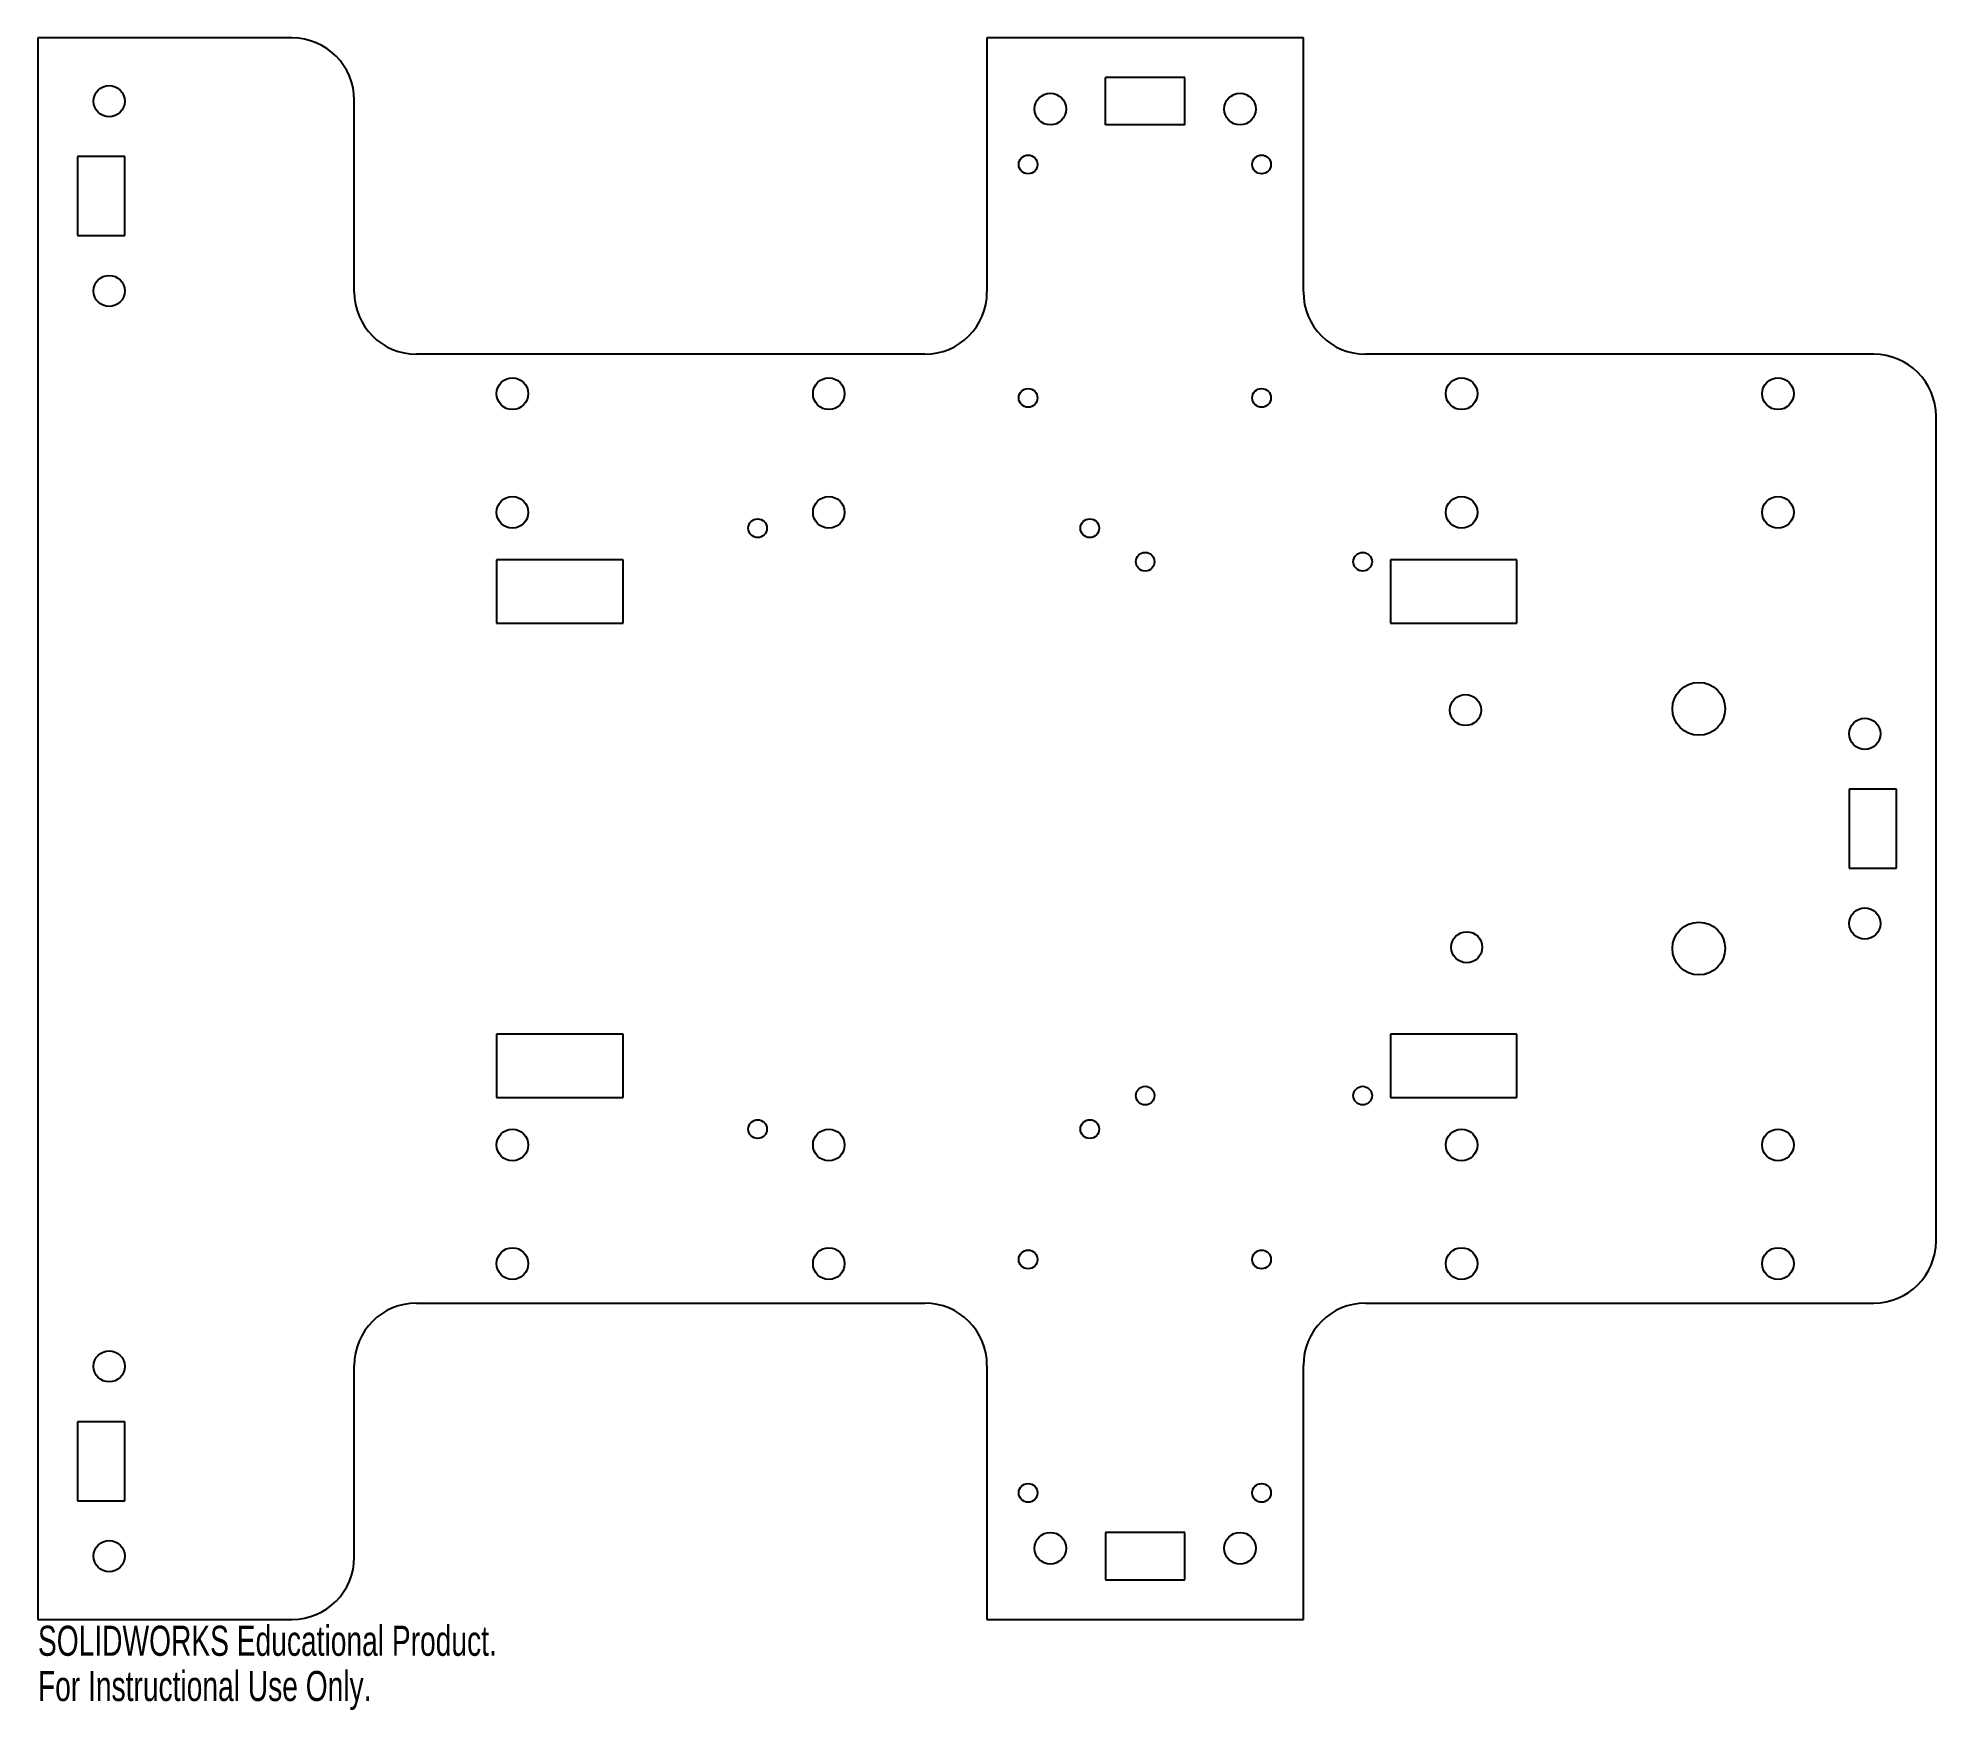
# Model space of a CAD drawing. Header units: inches. Extents: x -2 to 10, y -2.6 to 8.
import ezdxf

# ---------------------------------------------------------------- set-up
doc = ezdxf.new("R2010")
doc.units = ezdxf.units.IN
doc.header["$MEASUREMENT"] = 0
doc.styles.add('SLDTEXTSTYLE0', font='TXT', dxfattribs={"width": 0.7})

msp = doc.modelspace()

# ---------------------------------------------------------------- linework, layer by layer
at = {"color": 7, "linetype": 'Continuous', "lineweight": 25}
for p, q in [((-0.394, 8), (-2, 8)), ((-2, 8), (-2, -2)), ((6, 8), (4, 8)), ((4, 8), (4, 6.394)), ((6, 6.394), (6, 8)), ((4.75, 7.45), (4.75, 7.75)), ((5.25, 7.75), (4.75, 7.75)), ((5.25, 7.45), (5.25, 7.75)), ((0, 6.394), (0, 7.606)), ((5.25, 7.45), (4.75, 7.45)), ((-1.75, 7.25), (-1.75, 6.75)), ((-1.45, 7.25), (-1.75, 7.25)), ((-1.45, 6.75), (-1.45, 7.25)), ((-1.75, 6.75), (-1.45, 6.75)), ((3.606, 6), (0.394, 6)), ((9.606, 6), (6.394, 6)), ((10, 0.394), (10, 5.606)), ((0.9, 4.7), (0.9, 4.3)), ((1.7, 4.7), (0.9, 4.7)), ((1.7, 4.3), (1.7, 4.7)), ((6.55, 4.7), (6.55, 4.3)), ((7.35, 4.7), (6.55, 4.7)), ((7.35, 4.3), (7.35, 4.7)), ((0.9, 4.3), (1.7, 4.3)), ((6.55, 4.3), (7.35, 4.3)), ((9.45, 3.25), (9.45, 2.75)), ((9.75, 3.25), (9.45, 3.25)), ((9.75, 2.75), (9.75, 3.25)), ((9.45, 2.75), (9.75, 2.75)), ((0.9, 1.7), (0.9, 1.3)), ((1.7, 1.7), (0.9, 1.7)), ((1.7, 1.3), (1.7, 1.7)), ((6.55, 1.7), (6.55, 1.3)), ((7.35, 1.7), (6.55, 1.7)), ((7.35, 1.3), (7.35, 1.7)), ((0.9, 1.3), (1.7, 1.3)), ((6.55, 1.3), (7.35, 1.3)), ((0.394, 0), (3.606, 0)), ((6.394, 0), (9.606, 0)), ((0, -1.606), (0, -0.394)), ((4, -0.394), (4, -2)), ((6, -2), (6, -0.394)), ((-1.75, -0.75), (-1.75, -1.25)), ((-1.45, -0.75), (-1.75, -0.75)), ((-1.45, -1.25), (-1.45, -0.75)), ((-1.75, -1.25), (-1.45, -1.25)), ((4.75, -1.45), (4.75, -1.75)), ((5.25, -1.45), (4.75, -1.45)), ((5.25, -1.75), (5.25, -1.45)), ((4.75, -1.75), (5.25, -1.75)), ((-2, -2), (-0.394, -2)), ((4, -2), (6, -2))]:
    msp.add_line(p, q, dxfattribs=at)
for centre, radius in [((-1.55, 7.6), 0.0984), ((4.4, 7.55), 0.1), ((5.6, 7.55), 0.1), ((4.26, 7.2), 0.0591), ((5.736, 7.2), 0.0591), ((-1.55, 6.4), 0.0984), ((1, 5.75), 0.1), ((3, 5.75), 0.1), ((4.26, 5.724), 0.0591), ((5.736, 5.724), 0.0591), ((7, 5.75), 0.1), ((9, 5.75), 0.1), ((1, 5), 0.1), ((3, 5), 0.1), ((7, 5), 0.1), ((9, 5), 0.1), ((2.55, 4.9), 0.0591), ((4.65, 4.9), 0.0591), ((5, 4.688), 0.0591), ((6.375, 4.688), 0.0591), ((7.025, 3.75), 0.0984), ((8.5, 3.758), 0.167), ((9.55, 3.6), 0.0984), ((8.5, 2.242), 0.167), ((9.55, 2.4), 0.0984), ((7.033, 2.25), 0.0984), ((5, 1.312), 0.0591), ((6.375, 1.312), 0.0591), ((1, 1), 0.1), ((2.55, 1.1), 0.0591), ((3, 1), 0.1), ((4.65, 1.1), 0.0591), ((7, 1), 0.1), ((9, 1), 0.1), ((1, 0.25), 0.1), ((3, 0.25), 0.1), ((4.26, 0.276), 0.0591), ((5.736, 0.276), 0.0591), ((7, 0.25), 0.1), ((9, 0.25), 0.1), ((-1.55, -0.4), 0.0984), ((4.26, -1.2), 0.0591), ((5.736, -1.2), 0.0591), ((-1.55, -1.6), 0.0984), ((4.4, -1.55), 0.1), ((5.6, -1.55), 0.1)]:
    msp.add_circle(centre, radius, dxfattribs=at)
for centre, start, end in [((-0.394, 7.606), 0, 90), ((0.394, 6.394), 180, 270), ((3.606, 6.394), 270, 0), ((6.394, 6.394), 180, 270), ((9.606, 5.606), 0, 90), ((9.606, 0.394), 270, 0), ((0.394, -0.394), 90, 180), ((3.606, -0.394), 0, 90), ((6.394, -0.394), 90, 180), ((-0.394, -1.606), 270, 0)]:
    msp.add_arc(centre, 0.394, start, end, dxfattribs=at)

# ---------------------------------------------------------------- texts
at = {"color": 7, "linetype": 'Continuous', "char_height": 0.1903, "attachment_point": 1, "style": 'SLDTEXTSTYLE0'}
for s, insert in [('SOLIDWORKS Educational Product.', (-2, -2.04)), ('For Instructional Use Only.', (-2, -2.326))]:
    msp.add_mtext(s, dxfattribs=dict(at, insert=insert))

doc.saveas('drawing.dxf')
